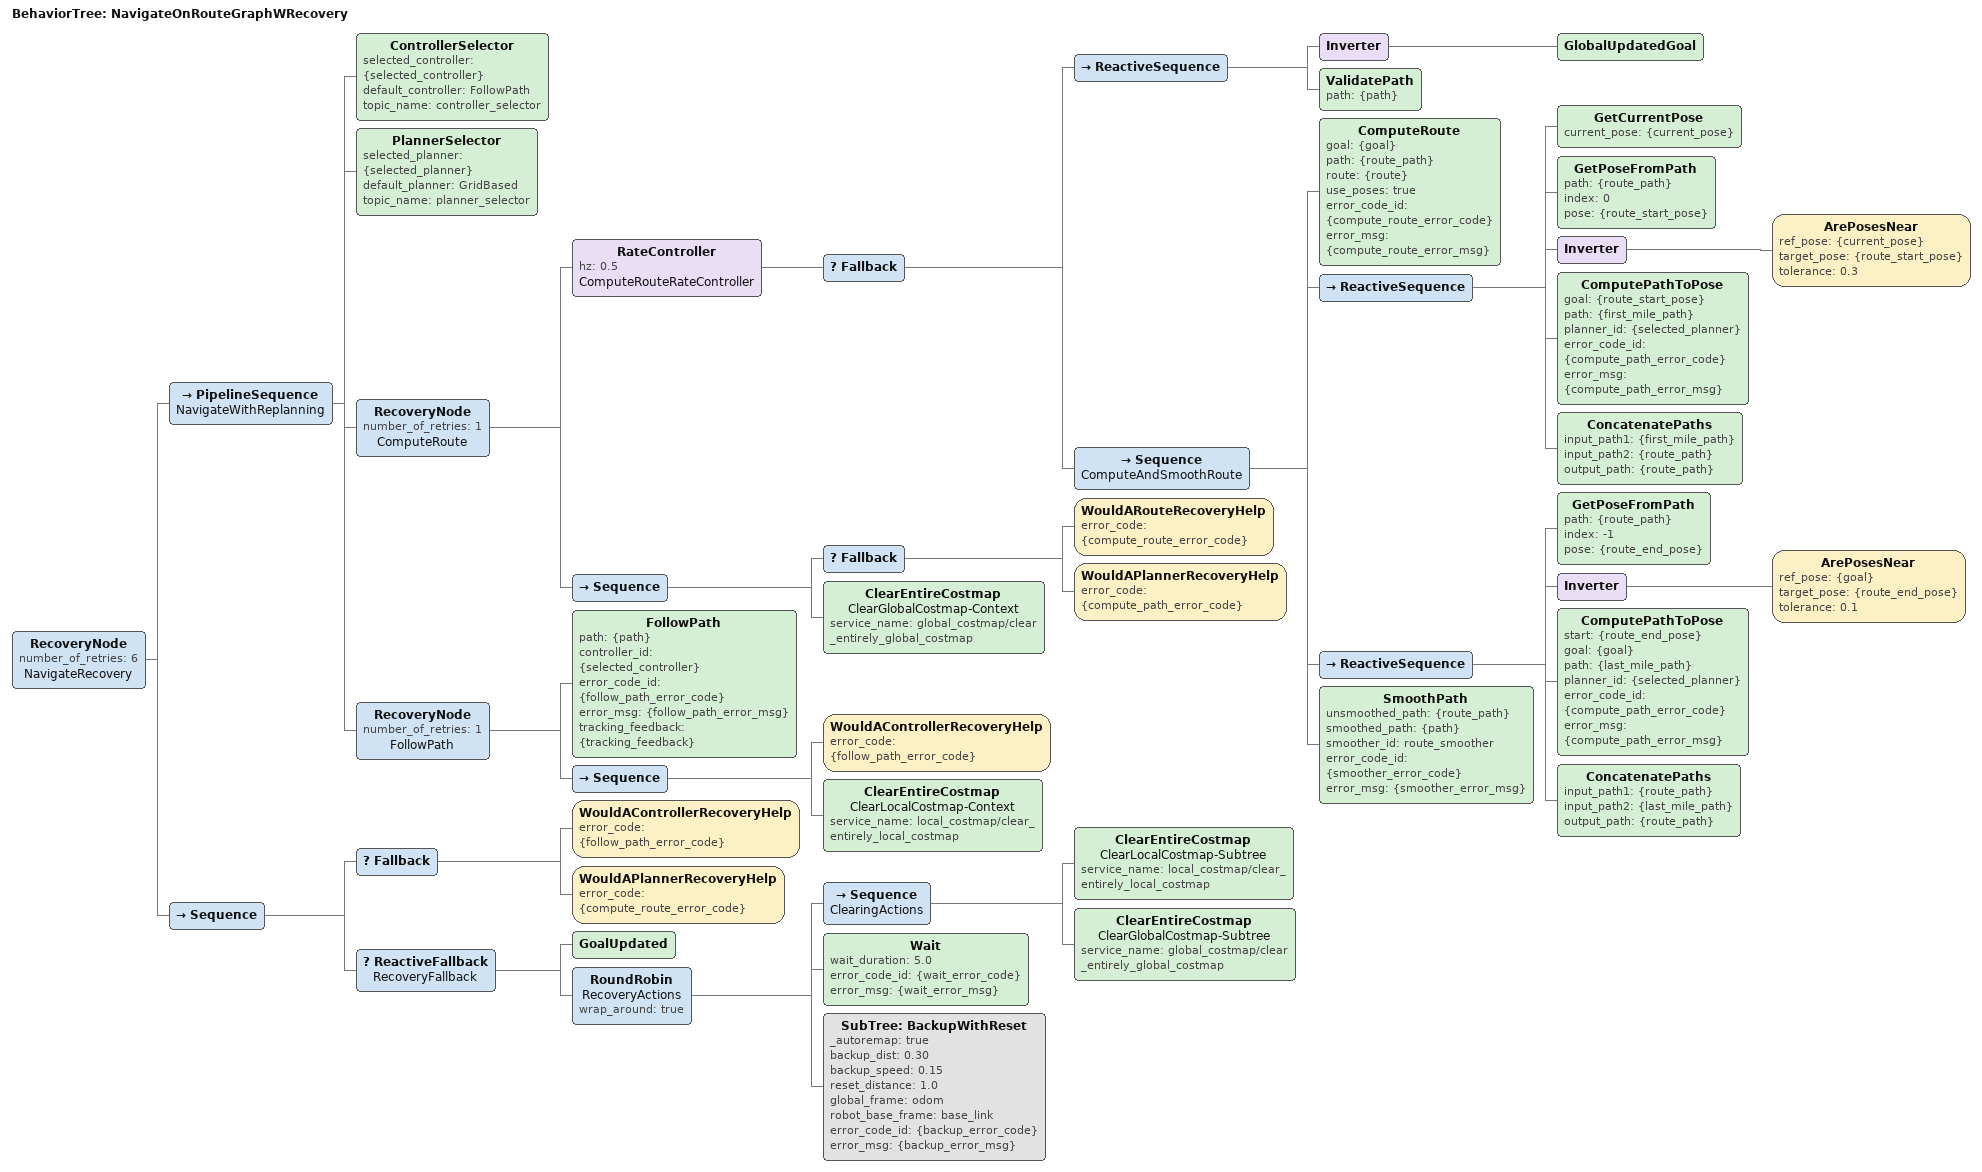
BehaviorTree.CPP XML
<root BTCPP_format="4" main_tree_to_execute="NavigateOnRouteGraphWRecovery">
  <BehaviorTree ID="NavigateOnRouteGraphWRecovery">
    <RecoveryNode number_of_retries="6" name="NavigateRecovery">
      <PipelineSequence name="NavigateWithReplanning">
        <ControllerSelector selected_controller="{selected_controller}" default_controller="FollowPath" topic_name="controller_selector"/>
        <PlannerSelector selected_planner="{selected_planner}" default_planner="GridBased" topic_name="planner_selector"/>
        <RecoveryNode number_of_retries="1" name="ComputeRoute">
          <RateController hz="0.5" name="ComputeRouteRateController">
              <Fallback>
                <!-- Compute a new route if a new goal is found or the path is no longer valid -->
                <ReactiveSequence>
                  <Inverter>
                    <GlobalUpdatedGoal/>
                  </Inverter>
                  <ValidatePath path="{path}"/> <!-- Base it on the complete connected 'path', not simply the 'route_path' -->
                </ReactiveSequence>
                <Sequence name="ComputeAndSmoothRoute">
                  <!-- Compute the route -->
                  <ComputeRoute goal="{goal}" path="{route_path}" route="{route}" use_poses="true" error_code_id="{compute_route_error_code}" error_msg="{compute_route_error_msg}"/>

                  <!-- Find if the route start node is far from the robot's current pose; if so, connect them for 'first mile'. -->
                  <ReactiveSequence>
                    <GetCurrentPose current_pose="{current_pose}"/>
                    <GetPoseFromPath path="{route_path}" index="0" pose="{route_start_pose}"/>
                    <Inverter>
                      <ArePosesNear ref_pose="{current_pose}" target_pose="{route_start_pose}" tolerance="0.3"/>
                    </Inverter>
                    <ComputePathToPose goal="{route_start_pose}" path="{first_mile_path}" planner_id="{selected_planner}" error_code_id="{compute_path_error_code}" error_msg="{compute_path_error_msg}"/>
                    <ConcatenatePaths input_path1="{first_mile_path}" input_path2="{route_path}" output_path="{route_path}"/>
                  </ReactiveSequence>

                  <!-- Find if the route end node is far from the goal pose; if so, connect them for 'last mile'. -->
                  <ReactiveSequence>
                    <GetPoseFromPath path="{route_path}" index="-1" pose="{route_end_pose}"/>
                    <Inverter>
                      <ArePosesNear ref_pose="{goal}" target_pose="{route_end_pose}" tolerance="0.1"/>
                    </Inverter>
                    <ComputePathToPose start="{route_end_pose}" goal="{goal}" path="{last_mile_path}" planner_id="{selected_planner}" error_code_id="{compute_path_error_code}" error_msg="{compute_path_error_msg}"/>
                    <ConcatenatePaths input_path1="{route_path}" input_path2="{last_mile_path}" output_path="{route_path}"/>
                  </ReactiveSequence>

                  <!-- Smooth the completed route -->
                  <SmoothPath unsmoothed_path="{route_path}" smoothed_path="{path}" smoother_id="route_smoother" error_code_id="{smoother_error_code}" error_msg="{smoother_error_msg}"/>
                </Sequence>
              </Fallback>
            </RateController>
          <Sequence>
            <Fallback>
              <WouldARouteRecoveryHelp error_code="{compute_route_error_code}"/>
              <WouldAPlannerRecoveryHelp error_code="{compute_path_error_code}"/>
            </Fallback>
            <ClearEntireCostmap name="ClearGlobalCostmap-Context" service_name="global_costmap/clear_entirely_global_costmap"/>
          </Sequence>
        </RecoveryNode>
        <RecoveryNode number_of_retries="1" name="FollowPath">
          <FollowPath path="{path}" controller_id="{selected_controller}" error_code_id="{follow_path_error_code}" error_msg="{follow_path_error_msg}" tracking_feedback="{tracking_feedback}"/>
          <Sequence>
            <WouldAControllerRecoveryHelp error_code="{follow_path_error_code}"/>
            <ClearEntireCostmap name="ClearLocalCostmap-Context" service_name="local_costmap/clear_entirely_local_costmap"/>
          </Sequence>
        </RecoveryNode>
      </PipelineSequence>
      <Sequence>
        <Fallback>
          <WouldAControllerRecoveryHelp error_code="{follow_path_error_code}"/>
          <WouldAPlannerRecoveryHelp error_code="{compute_route_error_code}"/>
        </Fallback>
        <ReactiveFallback name="RecoveryFallback">
          <GoalUpdated/>
          <RoundRobin name="RecoveryActions" wrap_around="true">
            <Sequence name="ClearingActions">
              <ClearEntireCostmap name="ClearLocalCostmap-Subtree" service_name="local_costmap/clear_entirely_local_costmap"/>
              <ClearEntireCostmap name="ClearGlobalCostmap-Subtree" service_name="global_costmap/clear_entirely_global_costmap"/>
            </Sequence>
            <Wait wait_duration="5.0" error_code_id="{wait_error_code}" error_msg="{wait_error_msg}"/>
            <SubTree ID="BackupWithReset" _autoremap="true" backup_dist="0.30" backup_speed="0.15"
                      reset_distance="1.0" global_frame="odom" robot_base_frame="base_link"
                      error_code_id="{backup_error_code}" error_msg="{backup_error_msg}"/>
          </RoundRobin>
        </ReactiveFallback>
      </Sequence>
    </RecoveryNode>
  </BehaviorTree>
</root>
